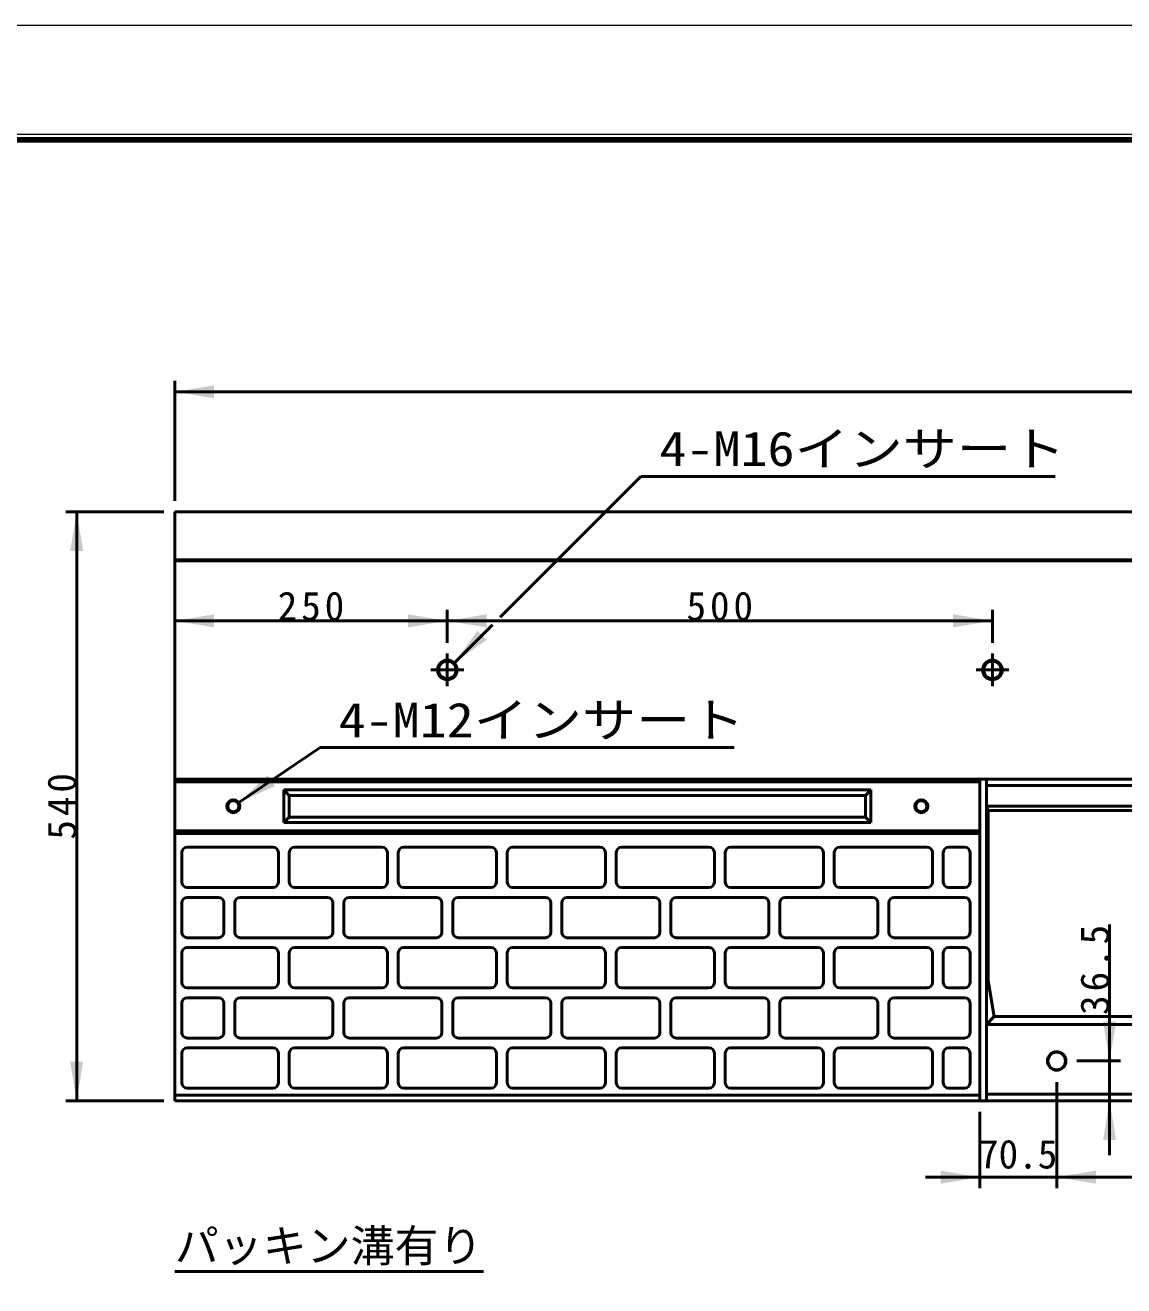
# Model space of a CAD drawing. Units: millimetres, scale not verified. Extents: x -2102 to 2102, y -1485 to 1485.
# Drawn here: x -306 to 702, y 329 to 1485 of the extents above; entities that cross this region are included whole.
import ezdxf
from ezdxf.enums import TextEntityAlignment as Align

# ---------------------------------------------------------------- set-up
doc = ezdxf.new("R2010")
doc.units = ezdxf.units.MM
doc.header["$LTSCALE"] = 5
doc.linetypes.add('LONG_DASHED_DOTTED', pattern=[15.25, 12, -1.5, 0.25, -1.5])
doc.layers.add('0-0_V-nasSTD', color=7, linetype='Continuous', lineweight=35)
doc.layers.add('0-1_0', color=7, linetype='Continuous', lineweight=50)
doc.styles.add('ＭＳ ゴシック', font='')
doc.styles.get('ＭＳ ゴシック').set_extended_font_data('MS Gothic')

msp = doc.modelspace()

# ---------------------------------------------------------------- linework, layer by layer
at = {"layer": '0-0_V-nasSTD', "lineweight": 50}
for p, q in [((570.168, 793.887), (-168.332, 793.887)), ((570.168, 791.387), (-168.332, 791.387)), ((470.168, 783.887), (-68.332, 783.887)), ((-68.332, 783.887), (-68.332, 753.887)), ((-63.332, 778.887), (-68.332, 783.887)), ((465.168, 778.887), (-63.332, 778.887)), ((-63.332, 778.887), (-63.332, 758.887)), ((465.168, 778.887), (470.168, 783.887)), ((465.168, 778.887), (465.168, 758.887)), ((470.168, 783.887), (470.168, 753.887)), ((577.917, 764.987), (577.917, 608.887)), ((-63.332, 758.887), (-68.332, 753.887)), ((470.168, 753.887), (-68.332, 753.887)), ((465.168, 758.887), (-63.332, 758.887)), ((465.168, 758.887), (470.168, 753.887)), ((570.168, 746.387), (-168.332, 746.387)), ((570.168, 743.887), (-168.332, 743.887)), ((583.355, 576.057), (577.917, 608.887))]:
    msp.add_line(p, q, dxfattribs=at)
at = {"layer": '0-0_V-nasSTD', "lineweight": 18}
for points in [[(-2102.5, -1485), (-2102.5, 1485), (2102.5, 1485), (2102.5, -1485)], [(-2002.5, -1385), (-2002.5, 1385), (2002.5, 1385), (2002.5, -1385)]]:
    msp.add_lwpolyline(points, close=True, dxfattribs=at)
at = {"layer": '0-0_V-nasSTD', "lineweight": 100}
msp.add_lwpolyline([(1997.5, -1380), (1997.5, 1380), (-1997.5, 1380)], dxfattribs=at)
at = {"layer": '0-0_V-nasSTD', "lineweight": 50}
for centre, radius in [((-114.632, 768.887), 6), ((516.468, 768.887), 6), ((-114.632, 768.887), 5), ((516.468, 768.887), 5), ((640.668, 535.387), 8.5), ((640.668, 535.387), 8)]:
    msp.add_circle(centre, radius, dxfattribs=at)
at = {"layer": '0-0_V-nasSTD'}
for points in [[(-168.332, 1148.887), (-132.332, 1142.887), (-132.332, 1154.887)], [(-264.332, 1002.887), (-258.332, 1038.887), (-252.332, 1002.887)], [(-168.332, 938.887), (-132.332, 932.887), (-132.332, 944.887)], [(45.668, 932.887), (45.668, 944.887), (81.668, 938.887)], [(81.668, 938.887), (117.668, 932.887), (117.668, 944.887)], [(545.668, 932.887), (545.668, 944.887), (581.668, 938.887)], [(88.031, 900.251), (109.245, 929.949), (117.73, 921.464)], [(-109.662, 772.248), (-83.202, 797.385), (-79.841, 792.415)], [(-109.662, 772.248), (-79.841, 792.415), (-76.48, 787.445)], [(683.168, 571.387), (689.168, 535.387), (695.168, 571.387)], [(-264.332, 534.887), (-258.332, 498.887), (-252.332, 534.887)], [(683.168, 462.887), (689.168, 498.887), (695.168, 462.887)], [(534.168, 422.887), (534.168, 434.887), (570.168, 428.887)], [(640.668, 428.887), (676.668, 422.887), (676.668, 434.887)]]:
    msp.add_solid(points, dxfattribs=at)
at = {"layer": '0-1_0'}
for p, q in [((-168.332, 1048.887), (-168.332, 1158.887)), ((-168.332, 1148.887), (1831.668, 1148.887)), ((130.203, 942.422), (259.146, 1071.365)), ((259.146, 1071.365), (639.146, 1071.365)), ((-178.332, 1038.887), (-268.332, 1038.887)), ((-258.332, 498.887), (-258.332, 1038.887)), ((-168.332, 1038.887), (-168.332, 498.887)), ((1831.668, 1038.887), (-168.332, 1038.887)), ((831.668, 994.887), (-168.332, 994.887)), ((831.668, 993.887), (-168.332, 993.887)), ((81.668, 918.887), (81.668, 948.887)), ((581.668, 918.887), (581.668, 948.887)), ((88.031, 900.251), (123.132, 935.351)), ((-35.11, 822.665), (-109.662, 772.248)), ((-35.11, 822.665), (344.89, 822.665)), ((570.168, 793.887), (570.168, 498.887)), ((570.168, 793.887), (576.168, 793.887)), ((576.168, 793.887), (576.168, 498.887)), ((576.168, 793.887), (1087.168, 793.887)), ((576.168, 787.887), (1087.168, 787.887)), ((576.168, 768.887), (1087.168, 768.887)), ((577.917, 764.987), (576.168, 768.887)), ((577.917, 764.987), (1085.418, 764.987)), ((-156.832, 731.387), (-78.332, 731.387)), ((-58.332, 731.387), (21.668, 731.387)), ((41.668, 731.387), (121.668, 731.387)), ((141.668, 731.387), (221.668, 731.387)), ((241.668, 731.387), (321.668, 731.387)), ((341.668, 731.387), (421.668, 731.387)), ((441.668, 731.387), (521.668, 731.387)), ((541.668, 731.387), (556.168, 731.387)), ((-161.832, 699.387), (-161.832, 726.387)), ((-73.332, 726.387), (-73.332, 699.387)), ((-63.332, 699.387), (-63.332, 726.387)), ((26.668, 726.387), (26.668, 699.387)), ((36.668, 699.387), (36.668, 726.387)), ((126.668, 726.387), (126.668, 699.387)), ((136.668, 699.387), (136.668, 726.387)), ((226.668, 726.387), (226.668, 699.387)), ((236.668, 699.387), (236.668, 726.387)), ((326.668, 726.387), (326.668, 699.387)), ((336.668, 699.387), (336.668, 726.387)), ((426.668, 726.387), (426.668, 699.387)), ((436.668, 699.387), (436.668, 726.387)), ((526.668, 726.387), (526.668, 699.387)), ((536.668, 699.387), (536.668, 726.387)), ((561.168, 726.387), (561.168, 699.387)), ((-78.332, 694.387), (-156.832, 694.387)), ((21.668, 694.387), (-58.332, 694.387)), ((121.668, 694.387), (41.668, 694.387)), ((221.668, 694.387), (141.668, 694.387)), ((321.668, 694.387), (241.668, 694.387)), ((421.668, 694.387), (341.668, 694.387)), ((521.668, 694.387), (441.668, 694.387)), ((556.168, 694.387), (541.668, 694.387)), ((-128.332, 685.387), (-156.832, 685.387)), ((-28.332, 685.387), (-108.332, 685.387)), ((71.668, 685.387), (-8.332, 685.387)), ((171.668, 685.387), (91.668, 685.387)), ((271.668, 685.387), (191.668, 685.387)), ((371.668, 685.387), (291.668, 685.387)), ((471.668, 685.387), (391.668, 685.387)), ((556.168, 685.387), (491.668, 685.387)), ((-161.832, 680.387), (-161.832, 653.387)), ((-123.332, 653.387), (-123.332, 680.387)), ((-113.332, 680.387), (-113.332, 653.387)), ((-23.332, 653.387), (-23.332, 680.387)), ((-13.332, 680.387), (-13.332, 653.387)), ((76.668, 653.387), (76.668, 680.387)), ((86.668, 680.387), (86.668, 653.387)), ((176.668, 653.387), (176.668, 680.387)), ((186.668, 680.387), (186.668, 653.387)), ((276.668, 653.387), (276.668, 680.387)), ((286.668, 680.387), (286.668, 653.387)), ((376.668, 653.387), (376.668, 680.387)), ((386.668, 680.387), (386.668, 653.387)), ((476.668, 653.387), (476.668, 680.387)), ((486.668, 680.387), (486.668, 653.387)), ((561.168, 653.387), (561.168, 680.387)), ((689.168, 660.387), (689.168, 535.387)), ((-156.832, 648.387), (-128.332, 648.387)), ((-108.332, 648.387), (-28.332, 648.387)), ((-8.332, 648.387), (71.668, 648.387)), ((91.668, 648.387), (171.668, 648.387)), ((191.668, 648.387), (271.668, 648.387)), ((291.668, 648.387), (371.668, 648.387)), ((391.668, 648.387), (471.668, 648.387)), ((491.668, 648.387), (556.168, 648.387)), ((-78.332, 639.387), (-156.832, 639.387)), ((21.668, 639.387), (-58.332, 639.387)), ((121.668, 639.387), (41.668, 639.387)), ((221.668, 639.387), (141.668, 639.387)), ((321.668, 639.387), (241.668, 639.387)), ((421.668, 639.387), (341.668, 639.387)), ((521.668, 639.387), (441.668, 639.387)), ((556.168, 639.387), (541.668, 639.387)), ((-161.832, 634.387), (-161.832, 607.387)), ((-73.332, 607.387), (-73.332, 634.387)), ((-63.332, 634.387), (-63.332, 607.387)), ((26.668, 607.387), (26.668, 634.387)), ((36.668, 634.387), (36.668, 607.387)), ((126.668, 607.387), (126.668, 634.387)), ((136.668, 634.387), (136.668, 607.387)), ((226.668, 607.387), (226.668, 634.387)), ((236.668, 634.387), (236.668, 607.387)), ((326.668, 607.387), (326.668, 634.387)), ((336.668, 634.387), (336.668, 607.387)), ((426.668, 607.387), (426.668, 634.387)), ((436.668, 634.387), (436.668, 607.387)), ((526.668, 607.387), (526.668, 634.387)), ((536.668, 634.387), (536.668, 607.387)), ((561.168, 607.387), (561.168, 634.387)), ((-156.832, 602.387), (-78.332, 602.387)), ((-58.332, 602.387), (21.668, 602.387)), ((41.668, 602.387), (121.668, 602.387)), ((141.668, 602.387), (221.668, 602.387)), ((241.668, 602.387), (321.668, 602.387)), ((341.668, 602.387), (421.668, 602.387)), ((441.668, 602.387), (521.668, 602.387)), ((541.668, 602.387), (556.168, 602.387)), ((-128.332, 593.387), (-156.832, 593.387)), ((-28.332, 593.387), (-108.332, 593.387)), ((71.668, 593.387), (-8.332, 593.387)), ((171.668, 593.387), (91.668, 593.387)), ((271.668, 593.387), (191.668, 593.387)), ((371.668, 593.387), (291.668, 593.387)), ((471.668, 593.387), (391.668, 593.387)), ((556.168, 593.387), (491.668, 593.387)), ((-161.832, 588.387), (-161.832, 561.387)), ((-123.332, 561.387), (-123.332, 588.387)), ((-113.332, 588.387), (-113.332, 561.387)), ((-23.332, 561.387), (-23.332, 588.387)), ((-13.332, 588.387), (-13.332, 561.387)), ((76.668, 561.387), (76.668, 588.387)), ((86.668, 588.387), (86.668, 561.387)), ((176.668, 561.387), (176.668, 588.387)), ((186.668, 588.387), (186.668, 561.387)), ((276.668, 561.387), (276.668, 588.387)), ((286.668, 588.387), (286.668, 561.387)), ((376.668, 561.387), (376.668, 588.387)), ((386.668, 588.387), (386.668, 561.387)), ((476.668, 561.387), (476.668, 588.387)), ((486.668, 588.387), (486.668, 561.387)), ((561.168, 561.387), (561.168, 588.387)), ((583.355, 576.057), (576.168, 568.887)), ((576.168, 568.887), (1087.168, 568.887)), ((583.355, 576.057), (1079.98, 576.057)), ((-156.832, 556.387), (-128.332, 556.387)), ((-108.332, 556.387), (-28.332, 556.387)), ((-8.332, 556.387), (71.668, 556.387)), ((91.668, 556.387), (171.668, 556.387)), ((191.668, 556.387), (271.668, 556.387)), ((291.668, 556.387), (371.668, 556.387)), ((391.668, 556.387), (471.668, 556.387)), ((491.668, 556.387), (556.168, 556.387)), ((-78.332, 547.387), (-156.832, 547.387)), ((21.668, 547.387), (-58.332, 547.387)), ((121.668, 547.387), (41.668, 547.387)), ((221.668, 547.387), (141.668, 547.387)), ((321.668, 547.387), (241.668, 547.387)), ((421.668, 547.387), (341.668, 547.387)), ((521.668, 547.387), (441.668, 547.387)), ((556.168, 547.387), (541.668, 547.387)), ((-161.832, 542.387), (-161.832, 515.387)), ((-73.332, 515.387), (-73.332, 542.387)), ((-63.332, 542.387), (-63.332, 515.387)), ((26.668, 515.387), (26.668, 542.387)), ((36.668, 542.387), (36.668, 515.387)), ((126.668, 515.387), (126.668, 542.387)), ((136.668, 542.387), (136.668, 515.387)), ((226.668, 515.387), (226.668, 542.387)), ((236.668, 542.387), (236.668, 515.387)), ((326.668, 515.387), (326.668, 542.387)), ((336.668, 542.387), (336.668, 515.387)), ((426.668, 515.387), (426.668, 542.387)), ((436.668, 542.387), (436.668, 515.387)), ((526.668, 515.387), (526.668, 542.387)), ((536.668, 542.387), (536.668, 515.387)), ((561.168, 515.387), (561.168, 542.387)), ((699.168, 535.387), (659.168, 535.387)), ((689.168, 498.887), (689.168, 535.387)), ((-156.832, 510.387), (-78.332, 510.387)), ((-58.332, 510.387), (21.668, 510.387)), ((41.668, 510.387), (121.668, 510.387)), ((141.668, 510.387), (221.668, 510.387)), ((241.668, 510.387), (321.668, 510.387)), ((341.668, 510.387), (421.668, 510.387)), ((441.668, 510.387), (521.668, 510.387)), ((541.668, 510.387), (556.168, 510.387)), ((640.668, 418.887), (640.668, 515.887)), ((-178.332, 498.887), (-268.332, 498.887)), ((-168.332, 503.887), (570.168, 503.887)), ((-168.332, 498.887), (570.168, 498.887)), ((570.168, 498.887), (576.168, 498.887)), ((570.168, 498.887), (576.168, 498.887)), ((576.168, 504.887), (1087.168, 504.887)), ((576.168, 498.887), (1087.168, 498.887)), ((689.168, 448.887), (689.168, 498.887)), ((570.168, 418.887), (570.168, 488.887)), ((520.168, 428.887), (570.168, 428.887)), ((570.168, 428.887), (640.668, 428.887)), ((640.668, 428.887), (1022.668, 428.887)), ((-168.332, 342.327), (114.875, 342.327))]:
    msp.add_line(p, q, dxfattribs=at)
at = {"layer": '0-1_0', "linetype": 'LONG_DASHED_DOTTED'}
for p, q in [((81.668, 908.887), (81.668, 878.887)), ((581.668, 908.887), (581.668, 878.887)), ((96.668, 893.887), (66.668, 893.887)), ((596.668, 893.887), (566.668, 893.887))]:
    msp.add_line(p, q, dxfattribs=at)
at = {"layer": '0-1_0'}
msp.add_lwpolyline([(-168.332, 938.887), (81.668, 938.887), (581.668, 938.887)], dxfattribs=at)
for centre, radius in [((81.668, 893.887), 9), ((81.668, 893.887), 8), ((581.668, 893.887), 9), ((581.668, 893.887), 8)]:
    msp.add_circle(centre, radius, dxfattribs=at)
for centre, start, end in [((-156.832, 726.387), 90, 180), ((-78.332, 726.387), 0, 90), ((-58.332, 726.387), 90, 180), ((21.668, 726.387), 0, 90), ((41.668, 726.387), 90, 180), ((121.668, 726.387), 0, 90), ((141.668, 726.387), 90, 180), ((221.668, 726.387), 0, 90), ((241.668, 726.387), 90, 180), ((321.668, 726.387), 0, 90), ((341.668, 726.387), 90, 180), ((421.668, 726.387), 0, 90), ((441.668, 726.387), 90, 180), ((521.668, 726.387), 0, 90), ((541.668, 726.387), 90, 180), ((556.168, 726.387), 0, 90), ((-156.832, 699.387), 180, 270), ((-78.332, 699.387), 270, 0), ((-58.332, 699.387), 180, 270), ((21.668, 699.387), 270, 0), ((41.668, 699.387), 180, 270), ((121.668, 699.387), 270, 0), ((141.668, 699.387), 180, 270), ((221.668, 699.387), 270, 0), ((241.668, 699.387), 180, 270), ((321.668, 699.387), 270, 0), ((341.668, 699.387), 180, 270), ((421.668, 699.387), 270, 0), ((441.668, 699.387), 180, 270), ((521.668, 699.387), 270, 0), ((541.668, 699.387), 180, 270), ((556.168, 699.387), 270, 0), ((-156.832, 680.387), 90, 180), ((-128.332, 680.387), 0, 90), ((-108.332, 680.387), 90, 180), ((-28.332, 680.387), 0, 90), ((-8.332, 680.387), 90, 180), ((71.668, 680.387), 0, 90), ((91.668, 680.387), 90, 180), ((171.668, 680.387), 0, 90), ((191.668, 680.387), 90, 180), ((271.668, 680.387), 0, 90), ((291.668, 680.387), 90, 180), ((371.668, 680.387), 0, 90), ((391.668, 680.387), 90, 180), ((471.668, 680.387), 0, 90), ((491.668, 680.387), 90, 180), ((556.168, 680.387), 0, 90), ((-156.832, 653.387), 180, 270), ((-128.332, 653.387), 270, 0), ((-108.332, 653.387), 180, 270), ((-28.332, 653.387), 270, 0), ((-8.332, 653.387), 180, 270), ((71.668, 653.387), 270, 0), ((91.668, 653.387), 180, 270), ((171.668, 653.387), 270, 0), ((191.668, 653.387), 180, 270), ((271.668, 653.387), 270, 0), ((291.668, 653.387), 180, 270), ((371.668, 653.387), 270, 0), ((391.668, 653.387), 180, 270), ((471.668, 653.387), 270, 0), ((491.668, 653.387), 180, 270), ((556.168, 653.387), 270, 0), ((-156.832, 634.387), 90, 180), ((-78.332, 634.387), 0, 90), ((-58.332, 634.387), 90, 180), ((21.668, 634.387), 0, 90), ((41.668, 634.387), 90, 180), ((121.668, 634.387), 0, 90), ((141.668, 634.387), 90, 180), ((221.668, 634.387), 0, 90), ((241.668, 634.387), 90, 180), ((321.668, 634.387), 0, 90), ((341.668, 634.387), 90, 180), ((421.668, 634.387), 0, 90), ((441.668, 634.387), 90, 180), ((521.668, 634.387), 0, 90), ((541.668, 634.387), 90, 180), ((556.168, 634.387), 0, 90), ((-156.832, 607.387), 180, 270), ((-78.332, 607.387), 270, 0), ((-58.332, 607.387), 180, 270), ((21.668, 607.387), 270, 0), ((41.668, 607.387), 180, 270), ((121.668, 607.387), 270, 0), ((141.668, 607.387), 180, 270), ((221.668, 607.387), 270, 0), ((241.668, 607.387), 180, 270), ((321.668, 607.387), 270, 0), ((341.668, 607.387), 180, 270), ((421.668, 607.387), 270, 0), ((441.668, 607.387), 180, 270), ((521.668, 607.387), 270, 0), ((541.668, 607.387), 180, 270), ((556.168, 607.387), 270, 0), ((-156.832, 588.387), 90, 180), ((-128.332, 588.387), 0, 90), ((-108.332, 588.387), 90, 180), ((-28.332, 588.387), 0, 90), ((-8.332, 588.387), 90, 180), ((71.668, 588.387), 0, 90), ((91.668, 588.387), 90, 180), ((171.668, 588.387), 0, 90), ((191.668, 588.387), 90, 180), ((271.668, 588.387), 0, 90), ((291.668, 588.387), 90, 180), ((371.668, 588.387), 0, 90), ((391.668, 588.387), 90, 180), ((471.668, 588.387), 0, 90), ((491.668, 588.387), 90, 180), ((556.168, 588.387), 0, 90), ((-156.832, 561.387), 180, 270), ((-128.332, 561.387), 270, 0), ((-108.332, 561.387), 180, 270), ((-28.332, 561.387), 270, 0), ((-8.332, 561.387), 180, 270), ((71.668, 561.387), 270, 0), ((91.668, 561.387), 180, 270), ((171.668, 561.387), 270, 0), ((191.668, 561.387), 180, 270), ((271.668, 561.387), 270, 0), ((291.668, 561.387), 180, 270), ((371.668, 561.387), 270, 0), ((391.668, 561.387), 180, 270), ((471.668, 561.387), 270, 0), ((491.668, 561.387), 180, 270), ((556.168, 561.387), 270, 0), ((-156.832, 542.387), 90, 180), ((-78.332, 542.387), 0, 90), ((-58.332, 542.387), 90, 180), ((21.668, 542.387), 0, 90), ((41.668, 542.387), 90, 180), ((121.668, 542.387), 0, 90), ((141.668, 542.387), 90, 180), ((221.668, 542.387), 0, 90), ((241.668, 542.387), 90, 180), ((321.668, 542.387), 0, 90), ((341.668, 542.387), 90, 180), ((421.668, 542.387), 0, 90), ((441.668, 542.387), 90, 180), ((521.668, 542.387), 0, 90), ((541.668, 542.387), 90, 180), ((556.168, 542.387), 0, 90), ((-156.832, 515.387), 180, 270), ((-78.332, 515.387), 270, 0), ((-58.332, 515.387), 180, 270), ((21.668, 515.387), 270, 0), ((41.668, 515.387), 180, 270), ((121.668, 515.387), 270, 0), ((141.668, 515.387), 180, 270), ((221.668, 515.387), 270, 0), ((241.668, 515.387), 180, 270), ((321.668, 515.387), 270, 0), ((341.668, 515.387), 180, 270), ((421.668, 515.387), 270, 0), ((441.668, 515.387), 180, 270), ((521.668, 515.387), 270, 0), ((541.668, 515.387), 180, 270), ((556.168, 515.387), 270, 0)]:
    msp.add_arc(centre, 5, start, end, dxfattribs=at)

# ---------------------------------------------------------------- texts
at = {"layer": '0-0_V-nasSTD', "style": 'ＭＳ ゴシック', "width": 1.15}
for s, p in [('4-M16インサート', (276.266, 1071.365)), ('4-M12インサート', (-17.99, 822.665))]:
    msp.add_text(s, height=31.67, dxfattribs=at).set_placement(p, align=Align.BOTTOM_LEFT)
at = {"layer": '0-0_V-nasSTD', "style": 'ＭＳ ゴシック'}
for s, height, p in [('70.5', 26.39, (569.418, 428.887)), ('パッキン溝有り', 29.56, (-168.332, 342.327))]:
    msp.add_text(s, height=height, dxfattribs=at).set_placement(p, align=Align.BOTTOM_LEFT)
at = {"layer": '0-0_V-nasSTD', "char_height": 26.39, "attachment_point": 7, "style": 'ＭＳ ゴシック'}
for s, insert in [('\\T1.2;250', (-73.932, 938.887)), ('\\T1.2;500', (301.068, 938.887))]:
    msp.add_mtext(s, dxfattribs=dict(at, insert=insert))
at = {"layer": '0-0_V-nasSTD', "char_height": 26.39, "attachment_point": 7, "rotation": 90, "style": 'ＭＳ ゴシック'}
for s, insert in [('\\T1.2;540', (-258.332, 738.287)), ('\\T1.2;36.5', (689.168, 577.587))]:
    msp.add_mtext(s, dxfattribs=dict(at, insert=insert))

doc.saveas('drawing.dxf')
